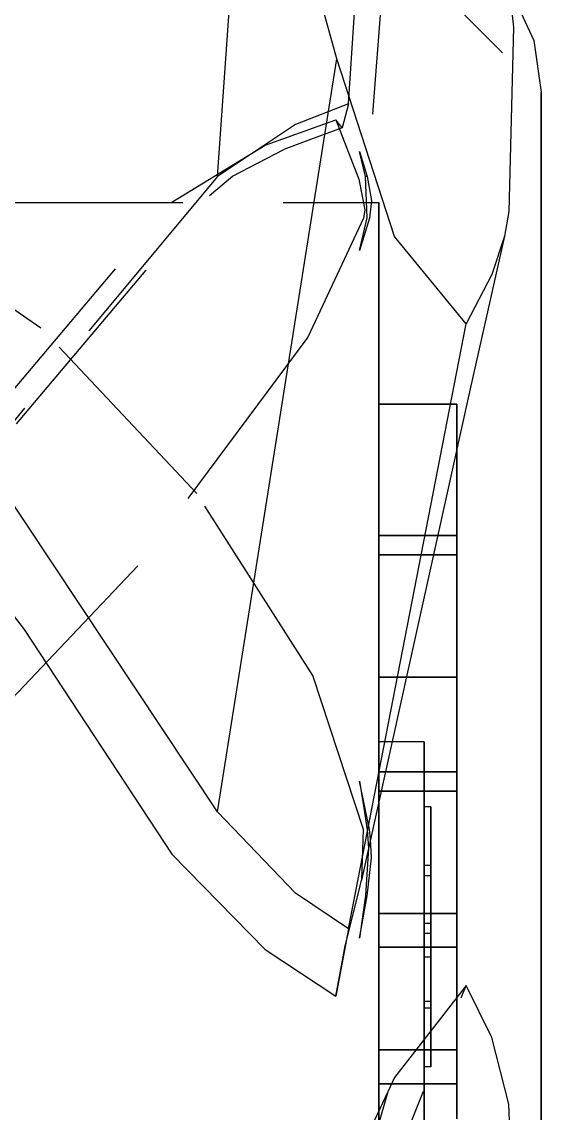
# Model space of a CAD drawing. Header units: metres. Extents: x -21 to 114, y 105 to 226.
# Drawn here: x 40.08 to 47.83, y 169.04 to 185.33 of the extents above; entities that cross this region are included whole.
import ezdxf

# ---------------------------------------------------------------- set-up
doc = ezdxf.new("R2010")
doc.units = ezdxf.units.M
doc.linetypes.add('DASHED', pattern=[4.5, 3, -1.5])
doc.layers.add('HIDDEN', color=9, linetype='DASHED')
doc.layers.add('VISIBLE', color=3, linetype='Continuous')

msp = doc.modelspace()

# ---------------------------------------------------------------- linework, layer by layer
at = {"layer": 'HIDDEN'}
for p, q in [((44.957498574248866, 184.10031857529322), (46.715427170250095, 210.15389083159462)), ((42.99986501956674, 183.02058566040805), (44.781792845193536, 207.83278662676076)), ((45.14212982956286, 186.99111771287238), (47.834807302269034, 184.27730621634674)), ((45.552106745622254, 186.9399030103882), (45.200679043802936, 182.51971123480646)), ((44.957498574248866, 184.10031857529322), (44.16725458276318, 183.7944535561505)), ((44.957498574248866, 184.10031857529322), (44.86250731868078, 183.74482952260712)), ((43.713443582754806, 183.48697939904042), (44.76819927123013, 183.86471362248128)), ((44.76819927123013, 183.86471362248128), (45.110031008552134, 182.9805321081939)), ((44.86250731868078, 183.74482952260712), (44.76819927123013, 183.86471362248128)), ((44.16725458276318, 183.7944535561505), (42.99986501956674, 183.02058566040805)), ((44.86249465099563, 183.74486843585169), (44.43146917552164, 183.58682168141667)), ((42.32229570478482, 182.6378421299558), (43.713443582754806, 183.48697939904042)), ((44.43146917552164, 183.58682168141667), (43.99075956086588, 183.42043702524674)), ((43.227833996350824, 183.02490843981917), (43.990551590604355, 183.42035596176305)), ((45.21132221776608, 183.01692032554266), (45.12081488718995, 183.39164617438536)), ((45.12081488718995, 183.39164617438536), (45.238663810010124, 183.01821406808634)), ((42.99986501956674, 183.02058566040805), (39.69270210067892, 179.04466090122867)), ((42.88496029287009, 182.73339708123052), (43.227833996350824, 183.02490843981917)), ((45.238663810010124, 183.01821406808634), (45.21132221776608, 183.01692032554266)), ((45.23510696255515, 182.4027078163553), (45.21132221776608, 183.01692032554266)), ((45.238663810010124, 183.01821406808634), (45.302945651657254, 182.65837158148793)), ((45.110031008552134, 182.9805321081939), (45.200804158579615, 182.5198963844756)), ((40.36618252909072, 180.75785236180664), (37.39548584269363, 182.79110628101625)), ((39.999211871364565, 179.33054946396726), (42.88486866627005, 182.7335947398288)), ((30.484641502862956, 182.6294278895448), (45.41159978988352, 182.6294278895448)), ((36.64202754540274, 175.91186474236142), (42.32229570478482, 182.6378421299558)), ((45.200804158579615, 182.5198963844756), (45.182872830723525, 182.39872733929138)), ((45.302945651657254, 182.65837158148793), (45.26989894567066, 182.39600381393845)), ((45.41159978988352, 182.16040028082483), (45.41159978988352, 182.6294278895448)), ((45.41159978988352, 182.6294278895448), (45.41159978988352, 182.16040028082483)), ((45.182872830723525, 182.39872733929138), (44.351459217588555, 180.62110834699848)), ((45.120814888134035, 181.91390725382652), (45.23510696255515, 182.4027078163553)), ((45.26989894567066, 182.39600381393845), (45.120814888134035, 181.91390725382652)), ((45.41159978988352, 180.77683645745492), (45.41159978988352, 182.16040028082483)), ((45.41159978988352, 182.16040028082483), (45.41159978988352, 180.77683645745492)), ((42.6926855192237, 178.28735865715316), (40.36618252909072, 180.75785236180664)), ((45.41159978988352, 178.54811408679817), (45.41159978988352, 180.77683645745492)), ((45.41159978988352, 180.77683645745492), (45.41159978988352, 178.54811408679817)), ((44.351459217588555, 180.62110834699848), (41.81419615441476, 177.21038507898044)), ((45.41159978988352, 179.62195788835854), (45.41159978988352, 175.55002656890744)), ((45.41159978988352, 179.62195788836135), (45.41159978988352, 179.60237336012588)), ((45.41159978988352, 179.60237336012585), (45.41159978988352, 179.62195788836135)), ((45.41159978988352, 175.55002656890744), (45.41159978988352, 179.62195788835854)), ((45.41159978988352, 179.62195788835854), (46.57473939666434, 179.6219578883596)), ((46.57473939666434, 179.62195788835854), (45.41159978988352, 179.62195788835788)), ((45.41159978988352, 179.60237336012588), (45.41159978988352, 179.56385138712102)), ((45.41159978988352, 179.56385138712093), (45.41159978988352, 179.60237336012585)), ((46.57473939666434, 179.6023733601245), (46.57473939666434, 179.62195788836084)), ((46.57473939666434, 175.55002656890744), (46.57473939666434, 179.62195788835854)), ((46.57473939666434, 179.62195788835854), (46.57473939666434, 175.55002656890744)), ((46.57473939666434, 179.6219578883611), (46.57473939666434, 179.60237336012517)), ((46.57473939666434, 179.5638513871189), (46.57473939666434, 179.6023733601245)), ((46.57473939666434, 179.60237336012517), (46.57473939666434, 179.56385138711994)), ((45.41159978988352, 179.56385138712102), (45.41159978988352, 179.50643849375592)), ((45.41159978988352, 179.5064384937558), (45.41159978988352, 179.56385138712093)), ((45.41159978988352, 179.50643849375592), (45.41159978988352, 179.43020401970182)), ((45.41159978988352, 179.43020401970162), (45.41159978988352, 179.5064384937558)), ((45.41159978988352, 179.43020401970182), (45.41159978988352, 179.33524003614787)), ((45.41159978988352, 179.33524003614758), (45.41159978988352, 179.43020401970162)), ((46.57473939666434, 179.5064384937532), (46.57473939666434, 179.5638513871189)), ((46.57473939666434, 179.56385138711994), (46.57473939666434, 179.50643849375453)), ((46.57473939666434, 179.43020401969858), (46.57473939666434, 179.5064384937532)), ((46.57473939666434, 179.50643849375453), (46.57473939666434, 179.4302040197002)), ((46.57473939666434, 179.33524003614428), (46.57473939666434, 179.43020401969858)), ((46.57473939666434, 179.4302040197002), (46.57473939666434, 179.3352400361461)), ((45.41159978988352, 179.33524003614787), (45.41159978988352, 179.22166123460346)), ((45.41159978988352, 179.22166123460306), (45.41159978988352, 179.33524003614758)), ((46.57473939666434, 179.2216612345996), (46.57473939666434, 179.33524003614428)), ((46.57473939666434, 179.3352400361461), (46.57473939666434, 179.22166123460153)), ((45.41159978988352, 179.22166123460346), (45.41159978988352, 179.08960478838088)), ((45.41159978988352, 179.08960478838043), (45.41159978988352, 179.22166123460306)), ((46.57473939666434, 179.0896047883769), (46.57473939666434, 179.2216612345996)), ((46.57473939666434, 179.22166123460153), (46.57473939666434, 179.08960478837895)), ((45.41159978988352, 179.08960478838088), (45.41159978988352, 178.9392301869263)), ((45.41159978988352, 178.93923018692573), (45.41159978988352, 179.08960478838043)), ((45.41159978988352, 178.9392301869263), (45.41159978988352, 178.77071904319826)), ((45.41159978988352, 178.77071904319752), (45.41159978988352, 178.93923018692573)), ((46.57473939666434, 178.93923018692232), (46.57473939666434, 179.0896047883769)), ((46.57473939666434, 179.08960478837895), (46.57473939666434, 178.9392301869244)), ((46.57473939666434, 178.7707190431944), (46.57473939666434, 178.93923018692232)), ((46.57473939666434, 178.9392301869244), (46.57473939666434, 178.77071904319644)), ((45.41159978988352, 178.77071904319826), (45.41159978988352, 178.58427487432704)), ((45.41159978988352, 178.58427487432618), (45.41159978988352, 178.77071904319752)), ((46.57473939666434, 178.5842748743234), (46.57473939666434, 178.7707190431944)), ((46.57473939666434, 178.77071904319644), (46.57473939666434, 178.5842748743254)), ((45.41159978988352, 178.58427487432704), (45.41159978988352, 178.38012285581962)), ((45.41159978988352, 178.38012285581863), (45.41159978988352, 178.58427487432618)), ((45.41159978988352, 175.58599061485353), (45.41159978988352, 178.54811408679817)), ((45.41159978988352, 178.54811408679817), (45.41159978988352, 175.58599061485353)), ((46.57473939666434, 178.38012285581635), (46.57473939666434, 178.5842748743234)), ((46.57473939666434, 178.5842748743254), (46.57473939666434, 178.38012285581817)), ((44.427413450228656, 175.5737930072157), (42.6926855192237, 178.28735865715316)), ((45.41159978988352, 178.38012285581962), (45.41159978988352, 178.15850954960678)), ((45.41159978988352, 178.1585095496056), (45.41159978988352, 178.38012285581863)), ((46.57473939666434, 178.158509549604), (46.57473939666434, 178.38012285581635)), ((46.57473939666434, 178.38012285581817), (46.57473939666434, 178.1585095496056)), ((45.41159978988352, 178.15850954960678), (45.41159978988352, 177.91970260626118)), ((45.41159978988352, 177.91970260625982), (45.41159978988352, 178.1585095496056)), ((46.57473939666434, 177.91970260625897), (46.57473939666434, 178.158509549604)), ((46.57473939666434, 178.1585095496056), (46.57473939666434, 177.91970260626033)), ((45.41159978988352, 177.91970260626118), (45.41159978988352, 177.6639904417459)), ((45.41159978988352, 177.66399044174437), (45.41159978988352, 177.91970260625982)), ((46.57473939666434, 177.66399044174437), (46.57473939666434, 177.91970260625897)), ((46.57473939666434, 177.91970260626033), (46.57473939666434, 177.66399044174548)), ((45.41159978988352, 177.66399044174648), (45.41159978988352, 174.1375944766287)), ((45.41159978988352, 174.13759447662898), (45.41159978988352, 177.66399044174585)), ((46.57473939666434, 177.6639904417469), (45.41159978988352, 177.66399044174736)), ((45.41159978988352, 177.6639904417469), (46.57473939666434, 177.6639904417472)), ((46.57473939666434, 174.13759447662858), (46.57473939666434, 177.66399044174636)), ((46.57473939666434, 177.6639904417469), (46.57473939666434, 174.1375944766296)), ((45.41159978988352, 173.84680957493418), (45.41159978988352, 177.37320554005066)), ((45.41159978988352, 177.37320554004708), (45.41159978988352, 177.08357197758403)), ((45.41159978988352, 177.08357197758784), (45.41159978988352, 177.3732055400507)), ((45.41159978988352, 177.3732055400513), (45.41159978988352, 173.8468095749335)), ((45.41159978988352, 177.37320554005169), (46.57473939666434, 177.37320554005208)), ((46.57473939666434, 177.37320554005169), (45.41159978988352, 177.37320554005186)), ((46.57473939666434, 177.08357197758738), (46.57473939666434, 177.37320554005026)), ((46.57473939666434, 177.37320554005169), (46.57473939666434, 173.84680957493484)), ((46.57473939666434, 173.84680957493336), (46.57473939666434, 177.37320554005157)), ((46.57473939666434, 177.37320554004708), (46.57473939666434, 177.08357197758403)), ((41.81419615441476, 177.21038507898044), (38.066797509739395, 173.2677213406796)), ((45.41159978988352, 177.08357197758403), (45.41159978988352, 176.77804301978477)), ((45.41159978988352, 176.77804301978878), (45.41159978988352, 177.08357197758784)), ((46.57473939666434, 176.77804301978836), (46.57473939666434, 177.08357197758738)), ((46.57473939666434, 177.08357197758403), (46.57473939666434, 176.77804301978477)), ((45.41159978988352, 176.77804301978477), (45.41159978988352, 176.4569876652529)), ((45.41159978988352, 176.4569876652571), (45.41159978988352, 176.77804301978878)), ((46.57473939666434, 176.4569876652567), (46.57473939666434, 176.77804301978836)), ((46.57473939666434, 176.77804301978477), (46.57473939666434, 176.4569876652529)), ((45.41159978988352, 176.4569876652529), (45.41159978988352, 176.12079366439457)), ((45.41159978988352, 176.12079366439895), (45.41159978988352, 176.4569876652571)), ((46.57473939666434, 176.1207936643986), (46.57473939666434, 176.4569876652567)), ((46.57473939666434, 176.4569876652529), (46.57473939666434, 176.12079366439457)), ((45.41159978988352, 176.12079366439457), (45.41159978988352, 175.76986705111813)), ((45.41159978988352, 175.7698670511227), (45.41159978988352, 176.12079366439895)), ((46.57473939666434, 175.76986705112236), (46.57473939666434, 176.1207936643986)), ((46.57473939666434, 176.12079366439457), (46.57473939666434, 175.76986705111813)), ((45.41159978988352, 175.76986705111813), (45.41159978988352, 175.4046316524519)), ((45.41159978988352, 175.40463165245666), (45.41159978988352, 175.7698670511227)), ((46.57473939666434, 175.40463165245632), (46.57473939666434, 175.76986705112236)), ((46.57473939666434, 175.76986705111813), (46.57473939666434, 175.4046316524519)), ((45.18287282783894, 173.27738909389652), (44.427413450228656, 175.5737930072157)), ((45.41159978988352, 172.0389992812547), (45.41159978988352, 175.58599061485353)), ((45.41159978988352, 175.58599061485353), (45.41159978988352, 172.0389992812547)), ((45.41159978988352, 175.5335393126166), (45.41159978988352, 175.55002656890838)), ((45.41159978988352, 175.55002656890838), (45.41159978988352, 175.5335393126166)), ((46.57473939666434, 175.55002656890744), (45.41159978988352, 175.55002656890684)), ((45.41159978988352, 175.55002656890744), (46.57473939666434, 175.55002656890844)), ((45.41159978988352, 175.5037660653703), (45.41159978988352, 175.5335393126166)), ((45.41159978988352, 175.5335393126166), (45.41159978988352, 175.50376606537037)), ((46.57473939666434, 175.55002656890804), (46.57473939666434, 175.53353931261586)), ((46.57473939666434, 175.53353931261512), (46.57473939666434, 175.5500265689077)), ((46.57473939666434, 175.53353931261586), (46.57473939666434, 175.5037660653693)), ((46.57473939666434, 175.50376606536815), (46.57473939666434, 175.53353931261512)), ((45.41159978988352, 175.46074089467268), (45.41159978988352, 175.5037660653703)), ((45.41159978988352, 175.50376606537037), (45.41159978988352, 175.46074089467277)), ((45.41159978988352, 175.404513031302), (45.41159978988352, 175.46074089467268)), ((45.41159978988352, 175.46074089467277), (45.41159978988352, 175.40451303130212)), ((45.41159978988352, 175.4046316524519), (45.41159978988352, 175.02552857667268)), ((45.41159978988352, 175.02552857667757), (45.41159978988352, 175.40463165245666)), ((45.41159978988352, 175.3351468129805), (45.41159978988352, 175.404513031302)), ((45.41159978988352, 175.40451303130212), (45.41159978988352, 175.3351468129806)), ((46.57473939666434, 175.5037660653693), (46.57473939666434, 175.46074089467135)), ((46.57473939666434, 175.46074089466998), (46.57473939666434, 175.50376606536815)), ((46.57473939666434, 175.46074089467135), (46.57473939666434, 175.4045130313005)), ((46.57473939666434, 175.4045130312989), (46.57473939666434, 175.46074089466998)), ((46.57473939666434, 175.0255285766773), (46.57473939666434, 175.40463165245632)), ((46.57473939666434, 175.4046316524519), (46.57473939666434, 175.02552857667268)), ((46.57473939666434, 175.4045130313005), (46.57473939666434, 175.33514681297882)), ((46.57473939666434, 175.3351468129771), (46.57473939666434, 175.4045130312989)), ((45.41159978988352, 175.2527216107568), (45.41159978988352, 175.3351468129805)), ((45.41159978988352, 175.3351468129806), (45.41159978988352, 175.25272161075696)), ((45.41159978988352, 175.15733173818728), (45.41159978988352, 175.2527216107568)), ((45.41159978988352, 175.25272161075696), (45.41159978988352, 175.15733173818754)), ((46.57473939666434, 175.33514681297882), (46.57473939666434, 175.25272161075503)), ((46.57473939666434, 175.25272161075327), (46.57473939666434, 175.3351468129771)), ((46.57473939666434, 175.25272161075503), (46.57473939666434, 175.15733173818558)), ((46.57473939666434, 175.15733173818379), (46.57473939666434, 175.25272161075327)), ((45.41159978988352, 175.04908634341942), (45.41159978988352, 175.15733173818728)), ((45.41159978988352, 175.15733173818754), (45.41159978988352, 175.04908634341973)), ((45.41159978988352, 174.92810928430077), (45.41159978988352, 175.04908634341942)), ((45.41159978988352, 175.04908634341973), (45.41159978988352, 174.92810928430117)), ((45.41159978988352, 175.02552857667268), (45.41159978988352, 174.63301568056286)), ((45.41159978988352, 174.63301568056795), (45.41159978988352, 175.02552857667757)), ((46.57473939666434, 175.15733173818558), (46.57473939666434, 175.04908634341774)), ((46.57473939666434, 175.04908634341604), (46.57473939666434, 175.15733173818379)), ((46.57473939666434, 175.04908634341774), (46.57473939666434, 174.92810928429924)), ((46.57473939666434, 174.92810928429765), (46.57473939666434, 175.04908634341604)), ((46.57473939666434, 174.6330156805677), (46.57473939666434, 175.0255285766773)), ((46.57473939666434, 175.02552857667268), (46.57473939666434, 174.63301568056286)), ((45.41159978988352, 174.7945389866572), (45.41159978988352, 174.92810928430077)), ((45.41159978988352, 174.92810928430117), (45.41159978988352, 174.79453898665764)), ((46.57473939666434, 174.92810928429924), (46.57473939666434, 174.79453898665582)), ((46.57473939666434, 174.79453898665443), (46.57473939666434, 174.92810928429765)), ((45.41159978988352, 174.64852828590125), (45.41159978988352, 174.7945389866572)), ((45.41159978988352, 174.79453898665764), (45.41159978988352, 174.64852828590176)), ((46.57473939666434, 174.79453898665582), (46.57473939666434, 174.6485282859001)), ((46.57473939666434, 174.648528285899), (46.57473939666434, 174.79453898665443)), ((45.41159978988352, 174.49024425215333), (45.41159978988352, 174.64852828590125)), ((45.41159978988352, 174.64852828590176), (45.41159978988352, 174.4902442521539)), ((45.41159978988352, 174.63301568056286), (45.41159978988352, 174.22756701644013)), ((45.41159978988352, 174.2275670164454), (45.41159978988352, 174.63301568056795)), ((45.41159978988352, 174.5843789426441), (45.41159978988352, 174.3170575076224)), ((45.41159978988352, 174.31705750762237), (45.41159978988352, 174.5843789426441)), ((46.090097893839, 174.5843789426441), (45.41159978988352, 174.5843789426441)), ((46.090097893839, 174.31705750762237), (46.090097893839, 174.5843789426441)), ((46.090097893839, 174.5843789426441), (46.090097893839, 174.3170575076223)), ((46.57473939666434, 174.6485282859001), (46.57473939666434, 174.49024425215248)), ((46.57473939666434, 174.49024425215168), (46.57473939666434, 174.648528285899)), ((46.57473939666434, 174.22756701644516), (46.57473939666434, 174.6330156805677)), ((46.57473939666434, 174.63301568056286), (46.57473939666434, 174.22756701644013)), ((45.41159978988352, 174.3198679990744), (45.41159978988352, 174.49024425215333)), ((45.41159978988352, 174.4902442521539), (45.41159978988352, 174.3198679990751)), ((46.57473939666434, 174.49024425215248), (46.57473939666434, 174.31986799907395)), ((46.57473939666434, 174.31986799907355), (46.57473939666434, 174.49024425215168)), ((45.41159978988352, 174.13759447663026), (45.41159978988352, 174.3198679990744)), ((45.41159978988352, 174.3198679990751), (45.41159978988352, 174.13759447663102)), ((45.41159978988352, 174.3170575076224), (45.41159978988352, 173.5284978155463)), ((45.41159978988352, 173.52849781554625), (45.41159978988352, 174.31705750762237)), ((45.41159978988352, 174.22756701644013), (45.41159978988352, 173.80967225962675)), ((45.41159978988352, 173.80967225963215), (45.41159978988352, 174.2275670164454)), ((46.090097893839, 173.52849781554625), (46.090097893839, 174.31705750762237)), ((46.090097893839, 174.3170575076223), (46.090097893839, 173.52849781554613)), ((46.57473939666434, 174.31986799907395), (46.57473939666434, 174.13759447663023)), ((46.57473939666434, 174.13759447663026), (46.57473939666434, 174.31986799907355)), ((46.57473939666434, 173.80967225963195), (46.57473939666434, 174.22756701644516)), ((46.57473939666434, 174.22756701644013), (46.57473939666434, 173.80967225962675)), ((45.41159978988352, 174.13759447662858), (46.57473939666434, 174.13759447662812)), ((46.57473939666434, 174.13759447662858), (45.41159978988352, 174.13759447662824)), ((45.12081457856873, 173.99544579655264), (45.18383352894725, 173.62931441711694)), ((45.2698507852045, 173.27492846466663), (45.12081489842958, 173.99544584455387)), ((45.41159978988352, 173.6359792869153), (45.41159978988352, 173.8468095749351)), ((45.41159978988352, 173.84680957493603), (45.41159978988352, 173.63597928691624)), ((46.57473939666434, 173.84680957493336), (45.41159978988352, 173.84680957493305)), ((45.41159978988352, 173.84680957493336), (46.57473939666434, 173.84680957493316)), ((45.41159978988352, 173.80967225962675), (45.41159978988352, 173.3798361170507)), ((45.41159978988352, 173.37983611705624), (45.41159978988352, 173.80967225963215)), ((46.57473939666434, 173.84680957493603), (46.57473939666434, 173.63597928691627)), ((46.57473939666434, 173.63597928691573), (46.57473939666434, 173.8468095749355)), ((46.57473939666434, 173.37983611705613), (46.57473939666434, 173.80967225963195)), ((46.57473939666434, 173.80967225962675), (46.57473939666434, 173.3798361170507)), ((45.18383352894725, 173.62931441711694), (45.23510679844003, 173.27137630274314)), ((45.41159978988352, 173.41403425689901), (45.41159978988352, 173.6359792869153)), ((45.41159978988352, 173.63597928691624), (45.41159978988352, 173.41403425689995)), ((46.090097893839, 173.56649203971676), (46.090097893839, 173.61509593699344)), ((46.090097893839, 173.61509593699344), (46.090097893839, 173.56649203971676)), ((46.18702619440407, 173.61509593699344), (46.090097893839, 173.61509593699344)), ((46.090097893839, 173.42311755024838), (46.090097893839, 173.56649203971676)), ((46.090097893839, 173.56649203971676), (46.090097893839, 173.42311755024838)), ((46.18702619440407, 173.61509593699344), (46.18702619440407, 173.56649203971676)), ((46.18702619440407, 173.56649203971676), (46.18702619440407, 173.61509593699344)), ((46.18702619440407, 173.56649203971676), (46.18702619440407, 173.42311755024838)), ((46.18702619440407, 173.42311755024838), (46.18702619440407, 173.56649203971676)), ((46.57473939666434, 173.63597928691627), (46.57473939666434, 173.4140342569)), ((46.57473939666434, 173.41403425689944), (46.57473939666434, 173.63597928691573)), ((45.41159978988352, 173.5284978155463), (45.41159978988352, 172.25824154211503)), ((45.41159978988352, 172.25824154211494), (45.41159978988352, 173.52849781554625)), ((45.41159978988352, 173.1812284414982), (45.41159978988352, 173.41403425689901)), ((45.41159978988352, 173.41403425689995), (45.41159978988352, 173.18122844149912)), ((46.090097893839, 172.25824154211494), (46.090097893839, 173.52849781554625)), ((46.090097893839, 173.52849781554613), (46.090097893839, 172.2582415421148)), ((46.090097893839, 173.19216186416995), (46.090097893839, 173.42311755024838)), ((46.090097893839, 173.42311755024838), (46.090097893839, 173.19216186416995)), ((46.18702619440407, 173.42311755024838), (46.18702619440407, 173.19216186416995)), ((46.18702619440407, 173.19216186416995), (46.18702619440407, 173.42311755024838)), ((46.57473939666434, 173.4140342569), (46.57473939666434, 173.18122844149923)), ((46.57473939666434, 173.1812284414986), (46.57473939666434, 173.41403425689944)), ((45.15570390000146, 172.53107948305734), (45.18287282783894, 173.27738909389652)), ((45.23510679844003, 173.27137630274314), (45.25749734624246, 172.9965661832215)), ((45.28843255752655, 173.13790981176064), (45.2698507852045, 173.27492846466663)), ((45.41159978988352, 173.3798361170507), (45.41159978988352, 172.93857771769245)), ((45.41159978988352, 172.93857771769817), (45.41159978988352, 173.37983611705624)), ((46.57473939666434, 172.93857771769808), (46.57473939666434, 173.37983611705613)), ((46.57473939666434, 173.3798361170507), (46.57473939666434, 172.93857771769245)), ((45.41159978988352, 172.93782822458326), (45.41159978988352, 173.1812284414982)), ((45.41159978988352, 173.18122844149912), (45.41159978988352, 172.9378282245841)), ((46.090097893839, 172.8852060639684), (46.090097893839, 173.19216186416995)), ((46.090097893839, 173.19216186416995), (46.090097893839, 172.8852060639684)), ((46.18702619440407, 173.19216186416995), (46.18702619440407, 172.8852060639684)), ((46.18702619440407, 172.8852060639684), (46.18702619440407, 173.19216186416995)), ((46.57473939666434, 173.18122844149923), (46.57473939666434, 172.93782822458428)), ((46.57473939666434, 172.93782822458363), (46.57473939666434, 173.1812284414986)), ((45.41159978988352, 172.93857771769245), (45.41159978988352, 172.4864299856138)), ((45.41159978988352, 172.48642998561962), (45.41159978988352, 172.93857771769817)), ((45.41159978988352, 172.68411211247818), (45.41159978988352, 172.93782822458326)), ((45.41159978988352, 172.9378282245841), (45.41159978988352, 172.684112112479)), ((46.57473939666434, 172.4864299856196), (46.57473939666434, 172.93857771769808)), ((46.57473939666434, 172.93857771769245), (46.57473939666434, 172.4864299856138)), ((46.57473939666434, 172.93782822458428), (46.57473939666434, 172.68411211247917)), ((46.57473939666434, 172.68411211247852), (46.57473939666434, 172.93782822458363)), ((46.090097893839, 172.5176421952017), (46.090097893839, 172.8852060639684)), ((46.090097893839, 172.8852060639684), (46.090097893839, 172.5176421952017)), ((46.090097893839, 172.74274123190781), (46.18702619440407, 172.74274123190781)), ((46.090097893839, 172.59080612077207), (46.090097893839, 172.74274123190781)), ((46.090097893839, 172.74274123190781), (46.18702619440407, 172.74274123190781)), ((46.090097893839, 172.74274123190781), (46.090097893839, 172.59080612077207)), ((46.18702619440407, 172.8852060639684), (46.18702619440407, 172.5176421952017)), ((46.18702619440407, 172.5176421952017), (46.18702619440407, 172.8852060639684)), ((46.18702619440407, 172.74274123190781), (46.18702619440407, 172.59080612077207)), ((46.18702619440407, 172.59080612077207), (46.18702619440407, 172.74274123190781)), ((45.41159978988352, 172.42037041528457), (45.41159978988352, 172.68411211247818)), ((45.41159978988352, 172.684112112479), (45.41159978988352, 172.42037041528533)), ((46.090097893839, 172.59080612077207), (46.18702619440407, 172.59080612077207)), ((46.090097893839, 172.59080612077207), (46.18702619440407, 172.59080612077207)), ((46.090097893839, 172.59080612077207), (46.18702619440407, 172.59080612077207)), ((46.090097893839, 172.59080612077207), (46.18702619440407, 172.59080612077207)), ((46.090097893839, 172.59080612077207), (46.090097893839, 171.88177562628826)), ((46.090097893839, 171.88177562628826), (46.090097893839, 172.59080612077207)), ((46.18702619440407, 171.88177562628826), (46.18702619440407, 172.59080612077207)), ((46.18702619440407, 172.59080612077207), (46.18702619440407, 171.88177562628826)), ((46.57473939666434, 172.68411211247917), (46.57473939666434, 172.42037041528556)), ((46.57473939666434, 172.42037041528488), (46.57473939666434, 172.68411211247852)), ((45.41159978988352, 172.4864299856138), (45.41159978988352, 172.02393899632565)), ((45.41159978988352, 172.0239389963316), (45.41159978988352, 172.48642998561962)), ((45.41159978988352, 172.14690491469966), (45.41159978988352, 172.42037041528457)), ((45.41159978988352, 172.42037041528533), (45.41159978988352, 172.14690491470037)), ((46.090097893839, 172.1079014450628), (46.090097893839, 172.5176421952017)), ((46.090097893839, 172.5176421952017), (46.090097893839, 172.1079014450628)), ((46.18702619440407, 172.5176421952017), (46.18702619440407, 172.1079014450628)), ((46.18702619440407, 172.1079014450628), (46.18702619440407, 172.5176421952017)), ((46.57473939666434, 172.0239389963316), (46.57473939666434, 172.4864299856196)), ((46.57473939666434, 172.4864299856138), (46.57473939666434, 172.02393899632565)), ((46.57473939666434, 172.42037041528556), (46.57473939666434, 172.14690491470066)), ((46.57473939666434, 172.14690491469995), (46.57473939666434, 172.42037041528488)), ((45.41159978988352, 172.25824154211503), (45.41159978988352, 170.5699846410067)), ((45.41159978988352, 170.56998464100658), (45.41159978988352, 172.25824154211494)), ((46.090097893839, 170.56998464100658), (46.090097893839, 172.25824154211494)), ((46.090097893839, 172.2582415421148), (46.090097893839, 170.56998464100639)), ((45.41159978988352, 171.86402851870795), (45.41159978988352, 172.14690491469966)), ((45.41159978988352, 172.14690491470037), (45.41159978988352, 171.8640285187086)), ((46.090097893839, 171.67652992569205), (46.090097893839, 172.1079014450628)), ((46.090097893839, 172.1079014450628), (46.090097893839, 171.67652992569205)), ((46.18702619440407, 172.1079014450628), (46.18702619440407, 171.67652992569205)), ((46.18702619440407, 171.67652992569205), (46.18702619440407, 172.1079014450628)), ((46.57473939666434, 172.14690491470066), (46.57473939666434, 171.86402851870895)), ((46.57473939666434, 171.8640285187082), (46.57473939666434, 172.14690491469995)), ((45.41159978988352, 168.0850010424143), (45.41159978988352, 172.0389992812547)), ((45.41159978988352, 172.0389992812547), (45.41159978988352, 168.0850010424143)), ((45.41159978988352, 172.023938996327), (45.41159978988352, 169.9879733366024)), ((45.41159978988352, 169.98797333660096), (45.41159978988352, 172.0239389963291)), ((46.57473939666434, 172.02393899632725), (45.41159978988352, 172.02393899632688)), ((45.41159978988352, 172.02393899632725), (46.57473939666434, 172.02393899632648)), ((46.57473939666434, 169.98797333660266), (46.57473939666434, 172.02393899632747)), ((46.57473939666434, 172.02393899632625), (46.57473939666434, 169.98797333660212)), ((45.41159978988352, 171.5720649035419), (45.41159978988352, 171.86402851870795)), ((45.41159978988352, 171.8640285187086), (45.41159978988352, 171.57206490354247)), ((46.090097893839, 171.88177562628826), (46.18702619440407, 171.88177562628826)), ((46.090097893839, 171.88177562628826), (46.18702619440407, 171.88177562628826)), ((46.090097893839, 171.88177562628826), (46.090097893839, 171.72984051515255)), ((46.090097893839, 171.88177562628826), (46.18702619440407, 171.88177562628826)), ((46.090097893839, 171.72984051515255), (46.090097893839, 171.88177562628826)), ((46.090097893839, 171.88177562628826), (46.18702619440407, 171.88177562628826)), ((46.18702619440407, 171.72984051515255), (46.18702619440407, 171.88177562628826)), ((46.18702619440407, 171.88177562628826), (46.18702619440407, 171.72984051515255)), ((46.57473939666434, 171.86402851870895), (46.57473939666434, 171.57206490354287)), ((46.57473939666434, 171.57206490354213), (46.57473939666434, 171.8640285187082)), ((46.090097893839, 171.72984051515255), (46.18702619440407, 171.72984051515255)), ((46.090097893839, 171.72984051515255), (46.18702619440407, 171.72984051515255)), ((46.090097893839, 171.2451584063213), (46.090097893839, 171.67652992569205)), ((46.090097893839, 171.67652992569205), (46.090097893839, 171.2451584063213)), ((46.18702619440407, 171.67652992569205), (46.18702619440407, 171.2451584063213)), ((46.18702619440407, 171.2451584063213), (46.18702619440407, 171.67652992569205)), ((45.41159978988352, 171.27134814332112), (45.41159978988352, 171.5720649035419)), ((45.41159978988352, 171.57206490354247), (45.41159978988352, 171.27134814332163)), ((45.41159978988352, 169.48431911279158), (45.41159978988352, 171.52028477251972)), ((45.41159978988352, 171.5202847725181), (45.41159978988352, 171.2121527424377)), ((45.41159978988352, 171.2121527424403), (45.41159978988352, 171.52028477251537)), ((45.41159978988352, 171.52028477251665), (45.41159978988352, 169.48431911279206)), ((45.41159978988352, 171.52028477251787), (46.57473939666434, 171.5202847725173)), ((46.57473939666434, 171.52028477251787), (45.41159978988352, 171.52028477251727)), ((46.090097893839, 171.52726034282185), (46.18702619440407, 171.52726034282185)), ((46.090097893839, 171.3753252316861), (46.090097893839, 171.52726034282185)), ((46.090097893839, 171.52726034282185), (46.18702619440407, 171.52726034282185)), ((46.090097893839, 171.52726034282185), (46.090097893839, 170.61564967600737)), ((46.18702619440407, 171.52726034282185), (46.18702619440407, 170.61564967600737)), ((46.18702619440407, 171.3753252316861), (46.18702619440407, 171.52726034282185)), ((46.57473939666434, 171.57206490354287), (46.57473939666434, 171.2713481433221)), ((46.57473939666434, 171.2713481433213), (46.57473939666434, 171.57206490354213)), ((46.57473939666434, 171.21215274243593), (46.57473939666434, 171.5202847725161)), ((46.57473939666434, 171.5202847725169), (46.57473939666434, 169.48431911278854)), ((46.57473939666434, 169.4843191127933), (46.57473939666434, 171.5202847725181)), ((46.57473939666434, 171.5202847725181), (46.57473939666434, 171.21215274244275)), ((46.090097893839, 171.3753252316861), (46.18702619440407, 171.3753252316861)), ((46.090097893839, 171.3753252316861), (46.18702619440407, 171.3753252316861)), ((46.090097893839, 171.3753252316861), (46.18702619440407, 171.3753252316861)), ((46.090097893839, 170.61564967600737), (46.090097893839, 171.3753252316861)), ((46.090097893839, 171.3753252316861), (46.18702619440407, 171.3753252316861)), ((46.090097893839, 171.3753252316861), (46.090097893839, 170.71693979839628)), ((46.090097893839, 170.71693979839628), (46.090097893839, 171.3753252316861)), ((46.18702619440407, 170.71693979839628), (46.18702619440407, 171.3753252316861)), ((46.18702619440407, 171.3753252316861), (46.18702619440407, 170.71693979839628)), ((46.18702619440407, 170.61564967600737), (46.18702619440407, 171.3753252316861)), ((44.76819927119039, 170.7902278731363), (44.83754600084645, 171.1645265000489)), ((45.41159978988352, 170.96222232779422), (45.41159978988352, 171.27134814332112)), ((45.41159978988352, 171.27134814332163), (45.41159978988352, 170.96222232779468)), ((45.41159978988352, 171.2121527424377), (45.41159978988352, 170.900399698019)), ((45.41159978988352, 170.90039969802712), (45.41159978988352, 171.2121527424403)), ((46.090097893839, 170.83541765618241), (46.090097893839, 171.2451584063213)), ((46.090097893839, 171.2451584063213), (46.090097893839, 170.83541765618241)), ((46.18702619440407, 171.2451584063213), (46.18702619440407, 170.83541765618241)), ((46.18702619440407, 170.83541765618241), (46.18702619440407, 171.2451584063213)), ((46.57473939666434, 171.2713481433221), (46.57473939666434, 170.9622223277952)), ((46.57473939666434, 170.9622223277944), (46.57473939666434, 171.2713481433213)), ((46.57473939666434, 170.9003996980175), (46.57473939666434, 171.21215274243593)), ((46.57473939666434, 171.21215274244275), (46.57473939666434, 170.90039969802922)), ((45.41159978988352, 170.64504116862025), (45.41159978988352, 170.96222232779422)), ((45.41159978988352, 170.96222232779468), (45.41159978988352, 170.6450411686206)), ((46.57473939666434, 170.9622223277952), (46.57473939666434, 170.64504116862116)), ((46.57473939666434, 170.64504116862034), (46.57473939666434, 170.9622223277944)), ((44.95749857403853, 166.59090474270644), (46.71542696419062, 170.94751185413793)), ((45.41159978988352, 170.900399698019), (45.41159978988352, 170.58518049245322)), ((45.41159978988352, 170.58518049246692), (45.41159978988352, 170.90039969802712)), ((46.71542696419018, 170.94751185413597), (45.64630637451459, 169.5780431026031)), ((46.090097893839, 170.4678537874157), (46.090097893839, 170.83541765618241)), ((46.090097893839, 170.83541765618241), (46.090097893839, 170.4678537874157)), ((46.18702619440407, 170.83541765618241), (46.18702619440407, 170.4678537874157)), ((46.18702619440407, 170.4678537874157), (46.18702619440407, 170.83541765618241)), ((46.57473939666434, 170.585180492452), (46.57473939666434, 170.9003996980175)), ((46.57473939666434, 170.90039969802922), (46.57473939666434, 170.5851804924687)), ((47.09591169311893, 170.17597872546617), (46.71542696419018, 170.94751185413597)), ((45.41159978988352, 170.32016759464034), (45.41159978988352, 170.64504116862025)), ((45.41159978988352, 170.6450411686206), (45.41159978988352, 170.3201675946406)), ((46.090097893839, 170.71693979839628), (46.18702619440407, 170.71693979839628)), ((46.090097893839, 170.71693979839628), (46.18702619440407, 170.71693979839628)), ((46.57473939666434, 170.64504116862116), (46.57473939666434, 170.32016759464125)), ((46.57473939666434, 170.3201675946404), (46.57473939666434, 170.64504116862034)), ((45.41159978988352, 170.58518049245322), (45.41159978988352, 170.26665170063438)), ((45.41159978988352, 170.2666517006538), (45.41159978988352, 170.58518049246692)), ((45.41159978988352, 170.5699846410067), (45.41159978988352, 168.54838336278976)), ((45.41159978988352, 168.54838336278965), (45.41159978988352, 170.56998464100658)), ((46.090097893839, 170.61564967600737), (46.18702619440407, 170.61564967600737)), ((46.090097893839, 170.61564967600737), (46.18702619440407, 170.61564967600737)), ((46.090097893839, 168.54838336278965), (46.090097893839, 170.56998464100658)), ((46.090097893839, 170.56998464100639), (46.090097893839, 168.54838336278942)), ((46.090097893839, 170.16089798721418), (46.090097893839, 170.4678537874157)), ((46.090097893839, 170.4678537874157), (46.090097893839, 170.16089798721418)), ((46.18702619440407, 170.4678537874157), (46.18702619440407, 170.16089798721418)), ((46.18702619440407, 170.16089798721418), (46.18702619440407, 170.4678537874157)), ((46.57473939666434, 170.26665170063342), (46.57473939666434, 170.585180492452)), ((46.57473939666434, 170.5851804924687), (46.57473939666434, 170.26665170065525)), ((45.41159978988352, 169.98797333660312), (45.41159978988352, 170.32016759464034)), ((45.41159978988352, 170.3201675946406), (45.41159978988352, 169.9879733366033)), ((46.57473939666434, 170.32016759464125), (46.57473939666434, 169.987973336604)), ((46.57473939666434, 169.98797333660312), (46.57473939666434, 170.3201675946404)), ((45.41159978988352, 170.26665170063438), (45.41159978988352, 169.9449715413859)), ((45.41159978988352, 169.94497154141115), (45.41159978988352, 170.2666517006538)), ((46.090097893839, 169.92994230113575), (46.090097893839, 170.16089798721418)), ((46.090097893839, 170.16089798721418), (46.090097893839, 169.92994230113575)), ((46.18702619440407, 170.16089798721418), (46.18702619440407, 169.92994230113575)), ((46.18702619440407, 169.92994230113575), (46.18702619440407, 170.16089798721418)), ((46.57473939666434, 169.94497154138526), (46.57473939666434, 170.26665170063342)), ((46.57473939666434, 170.26665170065525), (46.57473939666434, 169.94497154141226)), ((47.3508688178666, 169.1809385048991), (47.09591169311893, 170.17597872546617)), ((45.41159978988352, 169.98797333660266), (46.57473939666434, 169.987973336603)), ((46.57473939666434, 169.98797333659974), (45.41159978988352, 169.98797333660053)), ((45.41159978988352, 169.9449715413859), (45.41159978988352, 169.62029979887063)), ((45.41159978988352, 169.62029979890178), (45.41159978988352, 169.94497154141115)), ((46.090097893839, 169.78656781166737), (46.090097893839, 169.92994230113575)), ((46.090097893839, 169.92994230113575), (46.090097893839, 169.78656781166737)), ((46.18702619440407, 169.92994230113575), (46.18702619440407, 169.78656781166737)), ((46.18702619440407, 169.78656781166737), (46.18702619440407, 169.92994230113575)), ((46.57473939666434, 169.62029979887024), (46.57473939666434, 169.94497154138526)), ((46.57473939666434, 169.94497154141226), (46.57473939666434, 169.62029979890252)), ((46.090097893839, 169.7379639143907), (46.090097893839, 169.78656781166737)), ((46.090097893839, 169.78656781166737), (46.090097893839, 169.7379639143907)), ((46.18702619440407, 169.7379639143907), (46.090097893839, 169.7379639143907)), ((46.18702619440407, 169.78656781166737), (46.18702619440407, 169.7379639143907)), ((46.18702619440407, 169.7379639143907), (46.18702619440407, 169.78656781166737)), ((45.41159978988352, 169.62029979887063), (45.41159978988352, 169.29279774322305)), ((45.41159978988352, 169.29279774326017), (45.41159978988352, 169.62029979890178)), ((45.41159978988352, 169.26485225932703), (45.41159978988352, 169.48431911279368)), ((45.41159978988352, 169.4843191127951), (45.41159978988352, 169.26485225933186)), ((46.57473939666434, 169.48431911279135), (45.41159978988352, 169.4843191127919)), ((45.41159978988352, 169.4843191127933), (46.57473939666434, 169.48431911279388)), ((45.64630637451459, 169.5780431026031), (45.54704414834487, 169.3648481134558)), ((46.57473939666434, 169.29279774322293), (46.57473939666434, 169.62029979887024)), ((46.57473939666434, 169.62029979890252), (46.57473939666434, 169.29279774326056)), ((46.57473939666434, 169.4843191127951), (46.57473939666434, 169.26485225932822)), ((46.57473939666434, 169.2648522593315), (46.57473939666434, 169.48431911279442)), ((45.54662593119765, 169.36502987359964), (44.420814858205894, 166.97989775741573)), ((45.54704414834487, 169.3648481134558), (44.78179355540363, 166.74144032438133)), ((45.41159978988352, 169.29279774322305), (45.41159978988352, 168.9626280504437)), ((45.41159978988352, 168.9626280504869), (45.41159978988352, 169.29279774326017)), ((45.41159978988352, 169.0429476091585), (45.41159978988352, 169.26485225932703)), ((45.41159978988352, 169.26485225933186), (45.41159978988352, 169.0429476091668)), ((46.57473939666434, 168.9626280504439), (46.57473939666434, 169.29279774322293)), ((46.57473939666434, 169.29279774326056), (46.57473939666434, 168.96262805048693)), ((46.57473939666434, 169.26485225932822), (46.57473939666434, 169.04294760915946)), ((46.57473939666434, 169.04294760916673), (46.57473939666434, 169.2648522593315)), ((47.424475005336475, 167.45398222021112), (47.3508688178666, 169.1809385048991))]:
    msp.add_line(p, q, dxfattribs=at)
at = {"layer": 'VISIBLE'}
for p, q in [((46.97299306485178, 189.06892086371846), (47.42243037342755, 185.24442247403624)), ((44.78172704600502, 184.77533206716095), (44.29956501209945, 186.5318264608979)), ((47.39708822221267, 185.7551584373756), (47.72306388779961, 185.0479586194304)), ((47.42243037342755, 185.24442247403624), (47.35086883294282, 182.49796316477176)), ((47.72306388779961, 185.0479586194304), (47.834807302269034, 184.27730621634635)), ((42.9998215956464, 173.54183424825567), (44.78172704600462, 184.7753320671602)), ((45.64630706436978, 182.1226752009054), (44.78172704600502, 184.77533206716095)), ((47.834807302269034, 183.76696285595682), (47.834807302269034, 184.27730621634635)), ((47.834807302269034, 184.27730621634635), (47.834807302269034, 184.02459595708865)), ((47.834807302269034, 184.02459595708865), (47.834807302269034, 183.27274003332093)), ((47.834807302269034, 182.26152352497917), (47.834807302269034, 183.76696285595682)), ((47.834807302269034, 183.27274003332093), (47.834807302269034, 182.04040720748293)), ((47.35086883294282, 182.49796316477176), (47.28735910022907, 182.12622912623755)), ((47.834807302269034, 179.83647723763573), (47.834807302269034, 182.26152352497917)), ((46.7154271719085, 180.81854773004244), (45.64630706436978, 182.1226752009054)), ((47.2876443976177, 182.12616451719762), (46.764263665719454, 179.80396196478918)), ((47.28735910022907, 182.12622912623755), (47.095911841797246, 181.555160590799)), ((47.834807302269034, 182.04040720748293), (47.834807302269034, 180.35819659842835)), ((47.095911841797246, 181.555160590799), (46.7154271719085, 180.81854773004244)), ((44.95749857403659, 171.79250394096198), (46.71542717190843, 180.81854773005205)), ((47.834807302269034, 180.35819659842835), (47.834807302269034, 178.26787789798408)), ((46.764263665719454, 179.80396196478918), (45.15338756917515, 172.52048041798759)), ((47.834807302269034, 176.61342594088535), (47.834807302269034, 179.83647723763573)), ((37.5894665892794, 179.48830277120504), (40.11720958788386, 176.26279794048733)), ((42.9998215956464, 173.54183424825567), (39.556198284598196, 178.72075378745265)), ((47.834807302269034, 178.26787789798408), (47.834807302269034, 175.82135421951037)), ((47.834807302269034, 172.75398688503728), (47.834807302269034, 176.61342594088535)), ((40.11720958788386, 176.26279794048733), (42.32228995624744, 172.90665961164478)), ((47.834807302269034, 175.82135421951037), (47.834807302269034, 173.07937333118025)), ((44.167254585519814, 172.32645426613374), (42.9998215956464, 173.54183424825567)), ((45.30329707377167, 172.85325648940383), (45.28843255752655, 173.13790981176064)), ((47.834807302269034, 173.07937333118025), (47.834807302269034, 170.11001927436425)), ((42.32228995624744, 172.90665961164478), (43.713443580984894, 171.4850946528156)), ((45.25749734624246, 172.9965661832215), (45.21130456559302, 172.29348995300026)), ((45.2386362697401, 172.28703995225348), (45.30329707377167, 172.85325648940383)), ((47.834807302269034, 168.45168845996577), (47.834807302269034, 172.75398688503728)), ((45.11003098043711, 172.3539346239987), (45.153502727641026, 172.52088272653327)), ((45.153502727641026, 172.52088272653327), (45.15570390000146, 172.53107948305734)), ((44.95749857403659, 171.79250394096198), (44.167254585519814, 172.32645426613374)), ((44.90939783696804, 171.5427968427689), (45.11003098043711, 172.3539346239987)), ((45.21130456559302, 172.29348995300026), (45.12081488749915, 171.6538084510779)), ((45.12081488749915, 171.6538084510779), (45.2386362697401, 172.28703995225348)), ((45.2386362697401, 172.28703995225348), (45.21130456559302, 172.29348995300026)), ((44.95749857403659, 171.79250394096198), (44.76819927119039, 170.7902278731363)), ((43.713443580984894, 171.4850946528156), (44.76819927119039, 170.7902278731363)), ((44.87770523541619, 171.37883801006922), (44.9065877539328, 171.53091433302737)), ((44.87772468500882, 171.378834396253), (44.90939783696804, 171.5427968427689)), ((44.9065877539328, 171.53091433302737), (44.91150812579339, 171.5565221830468)), ((44.91150812579339, 171.5565221830468), (44.9088696176894, 171.54289962455965)), ((44.83754600084645, 171.1645265000489), (44.87772468500882, 171.378834396253)), ((47.834807302269034, 170.11001927436425), (47.834807302269034, 166.98702182059668))]:
    msp.add_line(p, q, dxfattribs=at)

doc.saveas('drawing.dxf')
